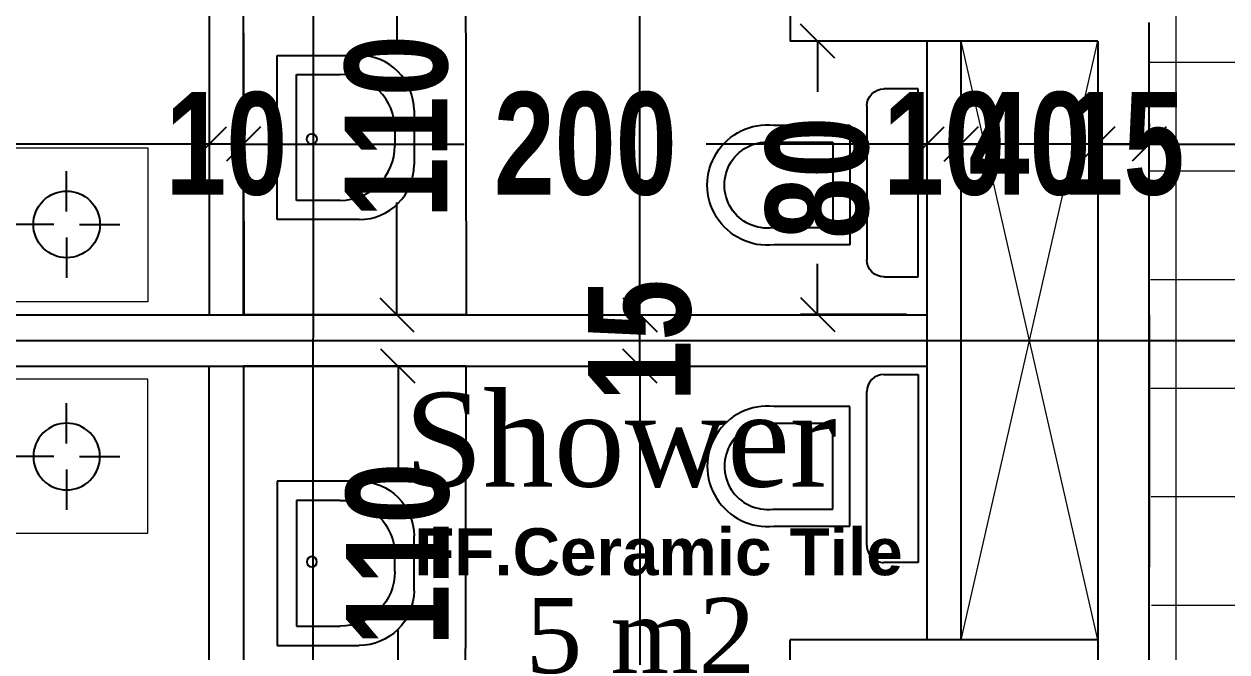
# Model space of a CAD drawing. Extents: x 285329 to 658348, y -83126 to -16980.
# Drawn here: x 359192.8 to 359544.7, y -40289.3 to -40105.8 of the extents above; entities that cross this region are included whole.
import ezdxf

# ---------------------------------------------------------------- set-up
doc = ezdxf.new("R2010")
doc.units = 0
doc.layers.get('0').update_dxf_attribs({"linetype": 'CONTINUOUS'})
doc.layers.get('DEFPOINTS').update_dxf_attribs({"color": 9, "linetype": 'CONTINUOUS'})
for name, color, linetype in [('AXIS', 1, 'CONTINUOUS'), ('FURNITURE', 4, 'CONTINUOUS'), ('Layer3', 50, 'CONTINUOUS'), ('TEXT', 3, 'CONTINUOUS'), ('WALL', 7, 'CONTINUOUS')]:
    doc.layers.add(name, color=color, linetype=linetype)
doc.layers.add('FURN', color=126, linetype='CONTINUOUS', lineweight=9)
doc.layers.add('VIS', color=8, linetype='CONTINUOUS', lineweight=18)
doc.styles.add('CITYBLUEPRINT', font='cityb___.ttf', dxfattribs={"width": 0.8})
doc.styles.add('style2', font='romantic.ttf', dxfattribs={"height": 50})
doc.styles.add('STYLE4', font='arialbd.ttf', dxfattribs={"height": 0.2})
doc.dimstyles.new('50', dxfattribs={"dimtxt": 30, "dimasz": 10, "dimexe": 5, "dimexo": 6, "dimgap": 5, "dimtad": 0, "dimdec": 0, "dimdsep": 46, "dimtxsty": 'CITYBLUEPRINT', "dimblk1": 'OBLIQUE', "dimblk2": 'OBLIQUE', "dimsah": 1, "dimcen": 0.05, "dimdle": 0.03, "dimclre": 22, "dimclrt": 7, "dimadec": 0, "dimazin": 0, "dimtfac": 1, "dimtdec": 0, "dimtix": 1, "dimtmove": 0, "dimatfit": 3, "dimldrblk": 'OBLIQUE', "dimfxl": 1, "dimtolj": 1, "dimtzin": 0, "dimarcsym": 0})

# ---------------------------------------------------------------- blocks, each defined once
blk = doc.blocks.new('_Oblique')
at = {"color": 0, "lineweight": -2}
blk.add_line((-0.5, -0.5), (0.5, 0.5), dxfattribs=at)
blk = doc.blocks.new('*D2603')
at = {"layer": 'DEFPOINTS', "color": 0, "linetype": 'Continuous', "lineweight": 5, "transparency": 16777216}
for p in [(359521.96, -40140.88), (359672.23, -40140.88), (359672.23, -40140.88)]:
    blk.add_point(p, dxfattribs=at)
at = {"layer": 'VIS', "color": 22, "linetype": 'Continuous', "lineweight": -2, "transparency": 16777216}
for p, q in [((359521.96, -40134.88), (359521.96, -40135.88)), ((359672.23, -40134.88), (359672.23, -40135.88))]:
    blk.add_line(p, q, dxfattribs=at)
at = {"layer": 'VIS', "color": 0, "linetype": 'Continuous', "lineweight": -2, "transparency": 16777216}
for p, q in [((359521.93, -40140.88), (359569.11, -40140.88)), ((359672.26, -40140.88), (359625.08, -40140.88))]:
    blk.add_line(p, q, dxfattribs=at)
at = {"layer": 'VIS', "color": 0, "linetype": 'Continuous', "lineweight": -2, "transparency": 16777216, "xscale": 10, "yscale": 10, "zscale": 10, "rotation": 180}
blk.add_blockref('_Oblique', (359521.96, -40140.88), dxfattribs=at)
at = {"layer": 'VIS', "color": 0, "linetype": 'Continuous', "lineweight": -2, "transparency": 16777216, "xscale": 10, "yscale": 10, "zscale": 10}
blk.add_blockref('_Oblique', (359672.23, -40140.88), dxfattribs=at)
at = {"layer": 'VIS', "color": 7, "linetype": 'Continuous', "lineweight": 5, "transparency": 16777216, "insert": (359597.09, -40140.88), "char_height": 30, "attachment_point": 5, "style": 'CITYBLUEPRINT'}
blk.add_mtext('\\A1;150', dxfattribs=at)
blk = doc.blocks.new('HWB')
at = {"layer": 'FURNITURE'}
for p, q in [((-0.6, 0), (0, 0)), ((-0.6, -0.3), (-0.6, 0)), ((0, 0), (0, -0.3)), ((-0.53, -0.07), (-0.07, -0.07)), ((-0.53, -0.23), (-0.53, -0.07)), ((-0.07, -0.07), (-0.07, -0.23)), ((-0.27, -0.43), (-0.33, -0.43)), ((-0.2, -0.5), (-0.4, -0.5))]:
    blk.add_line(p, q, dxfattribs=at)
blk.add_circle((-0.3057, -0.1263), 0.0188, dxfattribs=at)
for centre, start, end in [((-0.33, -0.23), 180, 270), ((-0.27, -0.23), 270, 0), ((-0.4, -0.3), 180, 270), ((-0.2, -0.3), 270, 0)]:
    blk.add_arc(centre, 0.2, start, end, dxfattribs=at)
blk = doc.blocks.new('WC')
at = {"layer": 'FURNITURE'}
for p, q in [((0, 0), (0.55, 0)), ((0, -0.1), (0, 0)), ((0.55, 0), (0.55, -0.1)), ((0.5, -0.15), (0.05, -0.15)), ((0.0937, -0.2), (0.0937, -0.4221)), ((0.4437, -0.2), (0.0937, -0.2)), ((0.4437, -0.4221), (0.4437, -0.2)), ((0.1437, -0.25), (0.1437, -0.425)), ((0.3937, -0.25), (0.1437, -0.25)), ((0.3937, -0.425), (0.3937, -0.25))]:
    blk.add_line(p, q, dxfattribs=at)
for centre, radius, start, end in [((0.05, -0.1), 0.05, 180, 270), ((0.5, -0.1), 0.05, 270, 0), ((0.2687, -0.4409), 0.176, 173.8732, 6.1268), ((0.2687, -0.4409), 0.126, 172.7575, 7.2425)]:
    blk.add_arc(centre, radius, start, end, dxfattribs=at)
blk = doc.blocks.new('BED90')
at = {"color": 1}
for p, q in [((-76122.23, -175772.7), (-76122.23, -175760.9)), ((-76126, -175776.47), (-76137.8, -175776.47)), ((-76118.46, -175776.47), (-76106.66, -175776.47)), ((-76122.23, -175780.24), (-76122.23, -175792.04)), ((-76122.23, -175973.06), (-76122.23, -175961.26)), ((-76126, -175976.83), (-76137.8, -175976.83)), ((-76118.46, -175976.83), (-76106.66, -175976.83)), ((-76122.23, -175980.6), (-76122.23, -175992.4))]:
    blk.add_line(p, q, dxfattribs=at)
at = {"color": 1, "extrusion": (0, 0, -1)}
for centre in [(-76122.23, -175776.47), (-76122.23, -175976.83)]:
    blk.add_ellipse(centre, major_axis=(6.89, 6.89), ratio=1, start_param=3.141593, end_param=9.424778, dxfattribs=at)
at = {"layer": 'FURN'}
for p, q in [((-76144.65, -175750.54), (-76099.65, -175750.54)), ((-76144.65, -175800.54), (-76144.65, -175750.54)), ((-76099.65, -175750.54), (-76099.65, -175800.54)), ((-76299.65, -175800.54), (-76099.65, -175800.54)), ((-76299.65, -175950.54), (-76299.65, -175800.54)), ((-76293.71, -175947.82), (-76293.71, -175803.68)), ((-76289.71, -175947.82), (-76289.71, -175803.68)), ((-76285.71, -175947.82), (-76285.71, -175803.68)), ((-76099.65, -175800.54), (-76144.65, -175800.54)), ((-76099.65, -175800.54), (-76099.65, -175950.54)), ((-76173.81, -175809.03), (-76296.74, -175809.03)), ((-76136.43, -175809.84), (-76105.32, -175809.84)), ((-76136.43, -175890.57), (-76136.43, -175809.84)), ((-76105.32, -175809.84), (-76105.32, -175890.57)), ((-76173.81, -175813.03), (-76296.74, -175813.03)), ((-76173.81, -175817.03), (-76296.74, -175817.03)), ((-76136.43, -175890.17), (-76105.32, -175890.17)), ((-76136.43, -175940.9), (-76136.43, -175890.17)), ((-76105.32, -175890.57), (-76136.43, -175890.57)), ((-76105.32, -175890.17), (-76105.32, -175940.9)), ((-76173.81, -175934.05), (-76296.74, -175934.05)), ((-76173.81, -175938.05), (-76296.74, -175938.05)), ((-76105.32, -175940.9), (-76136.43, -175940.9)), ((-76173.81, -175942.05), (-76296.74, -175942.05)), ((-76099.65, -175950.54), (-76299.65, -175950.54)), ((-76144.65, -175950.56), (-76144.65, -176000.56)), ((-76099.65, -175950.56), (-76144.65, -175950.56)), ((-76099.65, -176000.56), (-76099.65, -175950.56)), ((-76144.65, -176000.56), (-76099.65, -176000.56))]:
    blk.add_line(p, q, dxfattribs=at)
at = {"layer": 'Layer3', "color": 1, "linetype": 'Continuous', "extrusion": (0, 0, -1)}
for centre, major_axis, ratio, start_param, end_param in [((-76202.86, -175770.59), (40.87, 40.87), 1, 1.329085, 1.807955), ((-76648.69, -175909.31), (-358.58, 358.58), 1, 2.139925, 2.31453), ((-76498.83, -176007.66), (-266.06, 266.06), 1, 1.833807, 2.033087), ((-76449.38, -175677.69), (-293.45, 235.51), 0.655482, 3.041952, 3.241233), ((-76643.35, -175824.04), (-497.53, 98.07), 0.665001, 3.05429, 3.228895), ((-76202.86, -175980.48), (-40.87, 40.87), 1, 1.333638, 1.812508)]:
    blk.add_ellipse(centre, major_axis=major_axis, ratio=ratio, start_param=start_param, end_param=end_param, dxfattribs=at)
blk = doc.blocks.new('*D2643')
at = {"layer": 'DEFPOINTS', "color": 0, "linetype": 'Continuous', "lineweight": 5, "transparency": 16777216}
for p in [(359371.37, -40205.79), (359372.98, -40205.79), (359396.96, -40445.79)]:
    blk.add_point(p, dxfattribs=at)
at = {"layer": 'VIS', "color": 0, "linetype": 'Continuous', "lineweight": -2, "transparency": 16777216}
for p, q in [((359372.98, -40205.76), (359372.98, -40293.16)), ((359372.98, -40445.82), (359372.98, -40358.42))]:
    blk.add_line(p, q, dxfattribs=at)
at = {"layer": 'VIS', "color": 22, "linetype": 'Continuous', "lineweight": -2, "transparency": 16777216}
for p, q in [((359377.37, -40205.79), (359377.98, -40205.79)), ((359390.96, -40445.79), (359367.98, -40445.79))]:
    blk.add_line(p, q, dxfattribs=at)
at = {"layer": 'VIS', "color": 0, "linetype": 'Continuous', "lineweight": -2, "transparency": 16777216, "xscale": 10, "yscale": 10, "zscale": 10}
for p, rotation in [((359372.98, -40205.79), 90), ((359372.98, -40445.79), 270)]:
    blk.add_blockref('_Oblique', p, dxfattribs=dict(at, rotation=rotation))
at = {"layer": 'VIS', "color": 7, "linetype": 'Continuous', "lineweight": 5, "transparency": 16777216, "insert": (359372.98, -40325.79), "char_height": 30, "attachment_point": 5, "rotation": 90, "style": 'CITYBLUEPRINT'}
blk.add_mtext('\\A1;240', dxfattribs=at)
blk = doc.blocks.new('*D2644')
at = {"layer": 'DEFPOINTS', "color": 0, "linetype": 'Continuous', "lineweight": 5, "transparency": 16777216}
for p in [(359371.37, -40190.79), (359372.98, -40190.79), (359371.37, -40205.79)]:
    blk.add_point(p, dxfattribs=at)
at = {"layer": 'VIS', "color": 0, "linetype": 'Continuous', "lineweight": -2, "transparency": 16777216}
for p, q in [((359372.98, -40190.79), (359372.98, -40180.79)), ((359372.98, -40205.79), (359372.98, -40190.79)), ((359372.98, -40205.79), (359372.98, -40215.79))]:
    blk.add_line(p, q, dxfattribs=at)
at = {"layer": 'VIS', "color": 22, "linetype": 'Continuous', "lineweight": -2, "transparency": 16777216}
for p, q in [((359377.37, -40190.79), (359377.98, -40190.79)), ((359377.37, -40205.79), (359377.98, -40205.79))]:
    blk.add_line(p, q, dxfattribs=at)
at = {"layer": 'VIS', "color": 0, "linetype": 'Continuous', "lineweight": -2, "transparency": 16777216, "xscale": 10, "yscale": 10, "zscale": 10}
for p, rotation in [((359372.98, -40190.79), 270), ((359372.98, -40205.79), 90)]:
    blk.add_blockref('_Oblique', p, dxfattribs=dict(at, rotation=rotation))
at = {"layer": 'VIS', "color": 7, "linetype": 'Continuous', "lineweight": 5, "transparency": 16777216, "insert": (359372.98, -40198.29), "char_height": 30, "attachment_point": 5, "rotation": 90, "style": 'CITYBLUEPRINT'}
blk.add_mtext('\\A1;15', dxfattribs=at)
blk = doc.blocks.new('*D2645')
at = {"layer": 'DEFPOINTS', "color": 0, "linetype": 'Continuous', "lineweight": 5, "transparency": 16777216}
for p in [(359372.98, -39950.79), (359396.96, -39950.79), (359371.37, -40190.79)]:
    blk.add_point(p, dxfattribs=at)
at = {"layer": 'VIS', "color": 22, "linetype": 'Continuous', "lineweight": -2, "transparency": 16777216}
for p, q in [((359390.96, -39950.79), (359367.98, -39950.79)), ((359377.37, -40190.79), (359377.98, -40190.79))]:
    blk.add_line(p, q, dxfattribs=at)
at = {"layer": 'VIS', "color": 0, "linetype": 'Continuous', "lineweight": -2, "transparency": 16777216}
for p, q in [((359372.98, -39950.76), (359372.98, -40038.16)), ((359372.98, -40190.82), (359372.98, -40103.42))]:
    blk.add_line(p, q, dxfattribs=at)
at = {"layer": 'VIS', "color": 0, "linetype": 'Continuous', "lineweight": -2, "transparency": 16777216, "xscale": 10, "yscale": 10, "zscale": 10}
for p, rotation in [((359372.98, -39950.79), 90), ((359372.98, -40190.79), 270)]:
    blk.add_blockref('_Oblique', p, dxfattribs=dict(at, rotation=rotation))
at = {"layer": 'VIS', "color": 7, "linetype": 'Continuous', "lineweight": 5, "transparency": 16777216, "insert": (359372.98, -40070.79), "char_height": 30, "attachment_point": 5, "rotation": 90, "style": 'CITYBLUEPRINT'}
blk.add_mtext('\\A1;240', dxfattribs=at)
blk = doc.blocks.new('*D2695')
at = {"layer": 'DEFPOINTS', "color": 0, "linetype": 'Continuous', "lineweight": 5, "transparency": 16777216}
for p in [(359506.96, -40140.88), (359521.96, -40141.1), (359506.96, -40144.53)]:
    blk.add_point(p, dxfattribs=at)
at = {"layer": 'VIS', "color": 22, "linetype": 'Continuous', "lineweight": -2, "transparency": 16777216}
for p, q in [((359506.96, -40138.53), (359506.96, -40135.88)), ((359521.96, -40135.1), (359521.96, -40135.88))]:
    blk.add_line(p, q, dxfattribs=at)
at = {"layer": 'VIS', "color": 0, "linetype": 'Continuous', "lineweight": -2, "transparency": 16777216}
for p, q in [((359506.96, -40140.88), (359496.96, -40140.88)), ((359521.96, -40140.88), (359506.96, -40140.88)), ((359521.96, -40140.88), (359531.96, -40140.88))]:
    blk.add_line(p, q, dxfattribs=at)
at = {"layer": 'VIS', "color": 0, "linetype": 'Continuous', "lineweight": -2, "transparency": 16777216, "xscale": 10, "yscale": 10, "zscale": 10}
blk.add_blockref('_Oblique', (359506.96, -40140.88), dxfattribs=at)
at = {"layer": 'VIS', "color": 0, "linetype": 'Continuous', "lineweight": -2, "transparency": 16777216, "xscale": 10, "yscale": 10, "zscale": 10, "rotation": 180}
blk.add_blockref('_Oblique', (359521.96, -40140.88), dxfattribs=at)
at = {"layer": 'VIS', "color": 7, "linetype": 'Continuous', "lineweight": 5, "transparency": 16777216, "insert": (359514.46, -40140.88), "char_height": 30, "attachment_point": 5, "style": 'CITYBLUEPRINT'}
blk.add_mtext('\\A1;15', dxfattribs=at)
blk = doc.blocks.new('*D2696')
at = {"layer": 'DEFPOINTS', "color": 0, "linetype": 'Continuous', "lineweight": 5, "transparency": 16777216}
for p in [(359466.96, -40140.88), (359466.96, -40140.89), (359506.96, -40144.53)]:
    blk.add_point(p, dxfattribs=at)
at = {"layer": 'VIS', "color": 22, "linetype": 'Continuous', "lineweight": -2, "transparency": 16777216}
for p, q in [((359466.96, -40134.89), (359466.96, -40135.88)), ((359506.96, -40138.53), (359506.96, -40135.88))]:
    blk.add_line(p, q, dxfattribs=at)
at = {"layer": 'VIS', "color": 0, "linetype": 'Continuous', "lineweight": -2, "transparency": 16777216}
for p, q in [((359466.96, -40140.88), (359456.96, -40140.88)), ((359506.96, -40140.88), (359466.96, -40140.88)), ((359506.96, -40140.88), (359516.96, -40140.88))]:
    blk.add_line(p, q, dxfattribs=at)
at = {"layer": 'VIS', "color": 0, "linetype": 'Continuous', "lineweight": -2, "transparency": 16777216, "xscale": 10, "yscale": 10, "zscale": 10}
blk.add_blockref('_Oblique', (359466.96, -40140.88), dxfattribs=at)
at = {"layer": 'VIS', "color": 0, "linetype": 'Continuous', "lineweight": -2, "transparency": 16777216, "xscale": 10, "yscale": 10, "zscale": 10, "rotation": 180}
blk.add_blockref('_Oblique', (359506.96, -40140.88), dxfattribs=at)
at = {"layer": 'VIS', "color": 7, "linetype": 'Continuous', "lineweight": 5, "transparency": 16777216, "insert": (359486.96, -40140.88), "char_height": 30, "attachment_point": 5, "style": 'CITYBLUEPRINT'}
blk.add_mtext('\\A1;40', dxfattribs=at)
blk = doc.blocks.new('*D2697')
at = {"layer": 'DEFPOINTS', "color": 0, "linetype": 'Continuous', "lineweight": 5, "transparency": 16777216}
for p in [(359456.96, -40140.88), (359456.96, -40140.89), (359466.96, -40140.89)]:
    blk.add_point(p, dxfattribs=at)
at = {"layer": 'VIS', "color": 22, "linetype": 'Continuous', "lineweight": -2, "transparency": 16777216}
for p, q in [((359456.96, -40134.89), (359456.96, -40135.88)), ((359466.96, -40134.89), (359466.96, -40135.88))]:
    blk.add_line(p, q, dxfattribs=at)
at = {"layer": 'VIS', "color": 0, "linetype": 'Continuous', "lineweight": -2, "transparency": 16777216}
for p, q in [((359456.96, -40140.88), (359446.96, -40140.88)), ((359466.96, -40140.88), (359456.96, -40140.88)), ((359466.96, -40140.88), (359476.96, -40140.88))]:
    blk.add_line(p, q, dxfattribs=at)
at = {"layer": 'VIS', "color": 0, "linetype": 'Continuous', "lineweight": -2, "transparency": 16777216, "xscale": 10, "yscale": 10, "zscale": 10}
blk.add_blockref('_Oblique', (359456.96, -40140.88), dxfattribs=at)
at = {"layer": 'VIS', "color": 0, "linetype": 'Continuous', "lineweight": -2, "transparency": 16777216, "xscale": 10, "yscale": 10, "zscale": 10, "rotation": 180}
blk.add_blockref('_Oblique', (359466.96, -40140.88), dxfattribs=at)
at = {"layer": 'VIS', "color": 7, "linetype": 'Continuous', "lineweight": 5, "transparency": 16777216, "insert": (359461.96, -40140.88), "char_height": 30, "attachment_point": 5, "style": 'CITYBLUEPRINT'}
blk.add_mtext('\\A1;10', dxfattribs=at)
blk = doc.blocks.new('*D2698')
at = {"layer": 'DEFPOINTS', "color": 0, "linetype": 'Continuous', "lineweight": 5, "transparency": 16777216}
for p in [(359256.96, -40140.88), (359256.96, -40140.89), (359456.96, -40140.89)]:
    blk.add_point(p, dxfattribs=at)
at = {"layer": 'VIS', "color": 22, "linetype": 'Continuous', "lineweight": -2, "transparency": 16777216}
for p, q in [((359256.96, -40134.89), (359256.96, -40135.88)), ((359456.96, -40134.89), (359456.96, -40135.88))]:
    blk.add_line(p, q, dxfattribs=at)
at = {"layer": 'VIS', "color": 0, "linetype": 'Continuous', "lineweight": -2, "transparency": 16777216}
for p, q in [((359256.93, -40140.88), (359321.53, -40140.88)), ((359456.99, -40140.88), (359392.38, -40140.88))]:
    blk.add_line(p, q, dxfattribs=at)
at = {"layer": 'VIS', "color": 0, "linetype": 'Continuous', "lineweight": -2, "transparency": 16777216, "xscale": 10, "yscale": 10, "zscale": 10, "rotation": 180}
blk.add_blockref('_Oblique', (359256.96, -40140.88), dxfattribs=at)
at = {"layer": 'VIS', "color": 0, "linetype": 'Continuous', "lineweight": -2, "transparency": 16777216, "xscale": 10, "yscale": 10, "zscale": 10}
blk.add_blockref('_Oblique', (359456.96, -40140.88), dxfattribs=at)
at = {"layer": 'VIS', "color": 7, "linetype": 'Continuous', "lineweight": 5, "transparency": 16777216, "insert": (359356.96, -40140.88), "char_height": 30, "attachment_point": 5, "style": 'CITYBLUEPRINT'}
blk.add_mtext('\\A1;200', dxfattribs=at)
blk = doc.blocks.new('*D2699')
at = {"layer": 'DEFPOINTS', "color": 0, "linetype": 'Continuous', "lineweight": 5, "transparency": 16777216}
for p in [(359246.96, -40140.88), (359246.96, -40140.89), (359256.96, -40140.89)]:
    blk.add_point(p, dxfattribs=at)
at = {"layer": 'VIS', "color": 22, "linetype": 'Continuous', "lineweight": -2, "transparency": 16777216}
for p, q in [((359246.96, -40134.89), (359246.96, -40135.88)), ((359256.96, -40134.89), (359256.96, -40135.88))]:
    blk.add_line(p, q, dxfattribs=at)
at = {"layer": 'VIS', "color": 0, "linetype": 'Continuous', "lineweight": -2, "transparency": 16777216}
for p, q in [((359246.96, -40140.88), (359236.96, -40140.88)), ((359256.96, -40140.88), (359246.96, -40140.88)), ((359256.96, -40140.88), (359266.96, -40140.88))]:
    blk.add_line(p, q, dxfattribs=at)
at = {"layer": 'VIS', "color": 0, "linetype": 'Continuous', "lineweight": -2, "transparency": 16777216, "xscale": 10, "yscale": 10, "zscale": 10}
blk.add_blockref('_Oblique', (359246.96, -40140.88), dxfattribs=at)
at = {"layer": 'VIS', "color": 0, "linetype": 'Continuous', "lineweight": -2, "transparency": 16777216, "xscale": 10, "yscale": 10, "zscale": 10, "rotation": 180}
blk.add_blockref('_Oblique', (359256.96, -40140.88), dxfattribs=at)
at = {"layer": 'VIS', "color": 7, "linetype": 'Continuous', "lineweight": 5, "transparency": 16777216, "insert": (359251.96, -40140.88), "char_height": 30, "attachment_point": 5, "style": 'CITYBLUEPRINT'}
blk.add_mtext('\\A1;10', dxfattribs=at)
blk = doc.blocks.new('*D2700')
at = {"layer": 'DEFPOINTS', "color": 0, "linetype": 'Continuous', "lineweight": 5, "transparency": 16777216}
for p in [(358829.46, -40140.88), (358829.46, -40140.88), (359246.96, -40140.89)]:
    blk.add_point(p, dxfattribs=at)
at = {"layer": 'VIS', "color": 22, "linetype": 'Continuous', "lineweight": -2, "transparency": 16777216}
for p, q in [((359246.96, -40134.89), (359246.96, -40135.88)), ((358829.46, -40146.88), (358829.46, -40145.88))]:
    blk.add_line(p, q, dxfattribs=at)
at = {"layer": 'VIS', "color": 0, "linetype": 'Continuous', "lineweight": -2, "transparency": 16777216}
for p, q in [((358829.43, -40140.88), (359013.74, -40140.88)), ((359246.99, -40140.88), (359062.68, -40140.88))]:
    blk.add_line(p, q, dxfattribs=at)
at = {"layer": 'VIS', "color": 0, "linetype": 'Continuous', "lineweight": -2, "transparency": 16777216, "xscale": 10, "yscale": 10, "zscale": 10, "rotation": 180}
blk.add_blockref('_Oblique', (358829.46, -40140.88), dxfattribs=at)
at = {"layer": 'VIS', "color": 0, "linetype": 'Continuous', "lineweight": -2, "transparency": 16777216, "xscale": 10, "yscale": 10, "zscale": 10}
blk.add_blockref('_Oblique', (359246.96, -40140.88), dxfattribs=at)
at = {"layer": 'VIS', "color": 7, "linetype": 'Continuous', "lineweight": 5, "transparency": 16777216, "insert": (359038.21, -40140.88), "char_height": 30, "attachment_point": 5, "style": 'CITYBLUEPRINT'}
blk.add_mtext('\\A1;417', dxfattribs=at)
blk = doc.blocks.new('*D2755')
at = {"layer": 'DEFPOINTS', "color": 0, "linetype": 'Continuous', "lineweight": 5, "transparency": 16777216}
for p in [(359302.19, -40205.79), (359322.13, -40205.79), (359321.96, -40315.79)]:
    blk.add_point(p, dxfattribs=at)
at = {"layer": 'VIS', "color": 22, "linetype": 'Continuous', "lineweight": -2, "transparency": 16777216}
for p, q in [((359316.13, -40205.79), (359297.19, -40205.79)), ((359315.96, -40315.79), (359297.19, -40315.79))]:
    blk.add_line(p, q, dxfattribs=at)
at = {"layer": 'VIS', "color": 0, "linetype": 'Continuous', "lineweight": -2, "transparency": 16777216}
for p, q in [((359302.19, -40205.76), (359302.19, -40238.62)), ((359302.19, -40315.82), (359302.19, -40282.96))]:
    blk.add_line(p, q, dxfattribs=at)
at = {"layer": 'VIS', "color": 0, "linetype": 'Continuous', "lineweight": -2, "transparency": 16777216, "xscale": 10, "yscale": 10, "zscale": 10}
for p, rotation in [((359302.19, -40205.79), 90), ((359302.19, -40315.79), 270)]:
    blk.add_blockref('_Oblique', p, dxfattribs=dict(at, rotation=rotation))
at = {"layer": 'VIS', "color": 7, "linetype": 'Continuous', "lineweight": 5, "transparency": 16777216, "insert": (359302.19, -40260.79), "char_height": 30, "attachment_point": 5, "rotation": 90, "style": 'CITYBLUEPRINT'}
blk.add_mtext('\\A1;110', dxfattribs=at)
blk = doc.blocks.new('*D2758')
at = {"layer": 'DEFPOINTS', "color": 0, "linetype": 'Continuous', "lineweight": 5, "transparency": 16777216}
for p in [(359321.96, -40080.79), (359301.83, -40190.79), (359322.13, -40190.79)]:
    blk.add_point(p, dxfattribs=at)
at = {"layer": 'VIS', "color": 22, "linetype": 'Continuous', "lineweight": -2, "transparency": 16777216}
for p, q in [((359315.96, -40080.79), (359296.83, -40080.79)), ((359316.13, -40190.79), (359296.83, -40190.79))]:
    blk.add_line(p, q, dxfattribs=at)
at = {"layer": 'VIS', "color": 0, "linetype": 'Continuous', "lineweight": -2, "transparency": 16777216}
for p, q in [((359301.83, -40080.76), (359301.83, -40113.62)), ((359301.83, -40190.82), (359301.83, -40157.96))]:
    blk.add_line(p, q, dxfattribs=at)
at = {"layer": 'VIS', "color": 0, "linetype": 'Continuous', "lineweight": -2, "transparency": 16777216, "xscale": 10, "yscale": 10, "zscale": 10}
for p, rotation in [((359301.83, -40080.79), 90), ((359301.83, -40190.79), 270)]:
    blk.add_blockref('_Oblique', p, dxfattribs=dict(at, rotation=rotation))
at = {"layer": 'VIS', "color": 7, "linetype": 'Continuous', "lineweight": 5, "transparency": 16777216, "insert": (359301.83, -40135.79), "char_height": 30, "attachment_point": 5, "rotation": 90, "style": 'CITYBLUEPRINT'}
blk.add_mtext('\\A1;110', dxfattribs=at)
blk = doc.blocks.new('*D2762')
at = {"layer": 'DEFPOINTS', "color": 0, "linetype": 'Continuous', "lineweight": 5, "transparency": 16777216}
for p in [(359424.95, -40110.79), (359456.96, -40110.79), (359456.96, -40190.71)]:
    blk.add_point(p, dxfattribs=at)
at = {"layer": 'VIS', "color": 22, "linetype": 'Continuous', "lineweight": -2, "transparency": 16777216}
for p, q in [((359450.96, -40110.79), (359419.95, -40110.79)), ((359450.96, -40190.71), (359419.95, -40190.71))]:
    blk.add_line(p, q, dxfattribs=at)
at = {"layer": 'VIS', "color": 0, "linetype": 'Continuous', "lineweight": -2, "transparency": 16777216}
for p, q in [((359424.95, -40110.76), (359424.95, -40125.58)), ((359424.95, -40190.74), (359424.95, -40175.93))]:
    blk.add_line(p, q, dxfattribs=at)
at = {"layer": 'VIS', "color": 0, "linetype": 'Continuous', "lineweight": -2, "transparency": 16777216, "xscale": 10, "yscale": 10, "zscale": 10}
for p, rotation in [((359424.95, -40110.79), 90), ((359424.95, -40190.71), 270)]:
    blk.add_blockref('_Oblique', p, dxfattribs=dict(at, rotation=rotation))
at = {"layer": 'VIS', "color": 7, "linetype": 'Continuous', "lineweight": 5, "transparency": 16777216, "insert": (359424.95, -40150.75), "char_height": 30, "attachment_point": 5, "rotation": 90, "style": 'CITYBLUEPRINT'}
blk.add_mtext('\\A1;80', dxfattribs=at)

msp = doc.modelspace()

# ---------------------------------------------------------------- hatches: boundary and pattern name
at = {"layer": 'VIS', "linetype": 'Continuous', "lineweight": 5}
h = msp.add_hatch(dxfattribs=at)
h.set_pattern_fill('ANSI37', color=256, scale=10, angle=45)
h.set_pattern_definition([(90, (45554.062, -10494.21), (-31.75, 5e-15), []), (180, (45554.062, -10494.21), (-5e-15, -31.75), [])])
edge = h.paths.add_edge_path()
edge.add_line((359291.94, -39546.08), (359495.56, -39544.78))
edge.add_line((359495.56, -39544.78), (359495.56, -39560.51))
edge.add_line((359495.56, -39560.51), (359912.58, -39560.78))
edge.add_line((359912.58, -39560.78), (359912.58, -39680.81))
edge.add_line((359912.58, -39680.81), (359672.23, -39680.81))
edge.add_line((359672.23, -39680.81), (359672.23, -42439.64))
edge.add_line((359672.23, -42439.64), (359521.96, -42438.42))
edge.add_line((359521.96, -42438.42), (359521.96, -40969.99))
edge.add_line((359521.96, -40969.99), (358854.38, -40971.21))
edge.add_line((358854.38, -40971.21), (358851.46, -40793.13))
edge.add_line((358851.46, -40793.13), (359524.09, -40793.13))
edge.add_line((359524.09, -40793.13), (359520.89, -39680.81))
edge.add_line((359520.89, -39680.81), (359293, -39680.81))
edge.add_line((359293, -39680.81), (359291.22, -39546.09))

# ---------------------------------------------------------------- linework, layer by layer
at = {"layer": 'AXIS'}
for p, q in [((359277.46, -39110.73), (359276.94, -42695.1)), ((358491.62, -40198.29), (360818.48, -40198.29))]:
    msp.add_line(p, q, dxfattribs=at)
at = {"layer": 'FURNITURE', "linetype": 'Continuous'}
for points in [[(359256.96, -40080.79), (359321.96, -40080.79), (359322.13, -40190.79), (359257.13, -40190.79)], [(359256.96, -40315.79), (359321.96, -40315.79), (359322.13, -40205.79), (359256.96, -40205.79)]]:
    msp.add_lwpolyline(points, close=True, dxfattribs=at)
at = {"layer": 'VIS', "linetype": 'Continuous', "lineweight": 5}
for p, q in [((359466.96, -40285.79), (359506.96, -40110.79)), ((359506.96, -40285.79), (359466.96, -40110.79))]:
    msp.add_line(p, q, dxfattribs=at)
at = {"layer": 'WALL', "ltscale": 3}
for p, q in [((359246.96, -40070.79), (359246.96, -40190.79)), ((359256.96, -40190.79), (359256.96, -40080.79)), ((359416.96, -40100.79), (359416.96, -40110.79)), ((359521.96, -40384.58), (359521.96, -40105.34)), ((359506.96, -40110.79), (359416.96, -40110.79)), ((359456.96, -40110.79), (359456.96, -40285.79)), ((359466.96, -40285.79), (359466.96, -40110.79)), ((358843.46, -40190.79), (359456.96, -40190.79)), ((359521.96, -40190.79), (359521.96, -40264.51)), ((359521.96, -40190.79), (359521.96, -40264.51)), ((358843.46, -40205.79), (359456.96, -40205.79)), ((359246.96, -40325.79), (359246.96, -40205.79)), ((359256.96, -40205.79), (359256.96, -40315.79)), ((359506.96, -40285.79), (359416.96, -40285.79)), ((359416.96, -40295.79), (359416.96, -40285.79))]:
    msp.add_line(p, q, dxfattribs=at)
at = {"layer": 'WALL', "linetype": 'Continuous', "ltscale": 3}
for p, q in [((359506.96, -40110.79), (359506.96, -40401.74)), ((359521.96, -40190.79), (359521.96, -40205.79)), ((359521.96, -40190.79), (359521.96, -40264.51))]:
    msp.add_line(p, q, dxfattribs=at)

# ---------------------------------------------------------------- block references
at = {"color": 1, "xscale": -1, "rotation": 90.0000000000467}
msp.add_blockref('BED90', (183228.41, -116286.6), dxfattribs=at)
at = {"color": 1, "rotation": 90}
msp.add_blockref('BED90', (183228.41, 35890.01), dxfattribs=at)
at = {"layer": 'FURNITURE'}
for name, p, xscale, yscale, zscale, rotation in [('HWB', (359266.87, -40114.94), 79.999999999981, 79.999999999981, 79.999999999981, 90.0000000000469), ('WC', (359454.38, -40179.73), -99.99999999999224, 100, 100, 270.0000000005015), ('WC', (359454.38, -40208.21), 99.99999999999224, 99.99999999999224, 99.99999999999224, 269.9999999995006), ('HWB', (359266.87, -40287.44), -79.999999999981, 80, 80, 89.99999999995515)]:
    msp.add_blockref(name, p, dxfattribs=dict(at, xscale=xscale, yscale=yscale, zscale=zscale, rotation=rotation))

# ---------------------------------------------------------------- texts
at = {"layer": 'TEXT'}
for s, insert, char_height, width, attachment_point, style in [('Shower', (359430.65, -40241.41), 27.44, 68.4943, 9, 'style2'), ('FF.Ceramic Tile', (359306.95, -40253.18), 13.7388, 148.7202, 1, 'STYLE4'), ('5 m2', (359406.76, -40273.56), 21.952, 364.5745, 3, 'style2')]:
    msp.add_mtext(s, dxfattribs=dict(at, insert=insert, char_height=char_height, width=width, attachment_point=attachment_point, style=style))

# ---------------------------------------------------------------- dimensions: what is measured, and where the dimension line sits
at = {"layer": 'VIS', "linetype": 'Continuous', "lineweight": 5}
for base, p1, p2, picture, middle in [((359372.98, -39950.79), (359371.37, -40190.79), (359396.96, -39950.79), '*D2645', (359372.98, -40070.79)), ((359372.98, -40190.79), (359371.37, -40205.79), (359371.37, -40190.79), '*D2644', (359372.98, -40198.29)), ((359372.98, -40205.79), (359396.96, -40445.79), (359371.37, -40205.79), '*D2643', (359372.98, -40325.79))]:
    dim = msp.add_linear_dim(base=base, p1=p1, p2=p2, angle=90, dimstyle='50', override={"dimtmove": 1}, dxfattribs=at)
    dim.commit()
    dim.dimension.update_dxf_attribs({"geometry": picture, "text_midpoint": middle})
for base, p1, p2, picture, middle in [((359301.83, -40190.79), (359321.96, -40080.79), (359322.13, -40190.79), '*D2758', (359301.83, -40135.79)), ((359424.95, -40110.79), (359456.96, -40190.71), (359456.96, -40110.79), '*D2762', (359424.95, -40150.75)), ((359302.19, -40205.79), (359321.96, -40315.79), (359322.13, -40205.79), '*D2755', (359302.19, -40260.79))]:
    dim = msp.add_linear_dim(base=base, p1=p1, p2=p2, angle=90, dimstyle='50', dxfattribs=at)
    dim.commit()
    dim.dimension.update_dxf_attribs({"geometry": picture, "text_midpoint": middle})
for base, p1, p2, picture, middle in [((358829.45827653, -40140.88000835), (359246.95827653, -40140.89249489), (358829.45827653, -40140.88000835), '*D2700', (359038.20827653, -40140.88000835)), ((359246.96, -40140.88), (359256.96, -40140.89), (359246.96, -40140.89), '*D2699', (359251.96, -40140.88)), ((359256.96, -40140.88), (359456.96, -40140.89), (359256.96, -40140.89), '*D2698', (359356.96, -40140.88)), ((359456.96, -40140.88), (359466.96, -40140.89), (359456.96, -40140.89), '*D2697', (359461.96, -40140.88)), ((359466.96, -40140.88), (359506.96, -40144.53), (359466.96, -40140.89), '*D2696', (359486.96, -40140.88)), ((359506.96, -40140.88), (359521.96, -40141.1), (359506.96, -40144.53), '*D2695', (359514.46, -40140.88)), ((359672.23, -40140.88), (359521.96, -40140.88), (359672.23, -40140.88), '*D2603', (359597.09, -40140.88))]:
    dim = msp.add_linear_dim(base=base, p1=p1, p2=p2, dimstyle='50', override={"dimtmove": 1}, dxfattribs=at)
    dim.commit()
    dim.dimension.update_dxf_attribs({"geometry": picture, "text_midpoint": middle})

doc.saveas('drawing.dxf')
